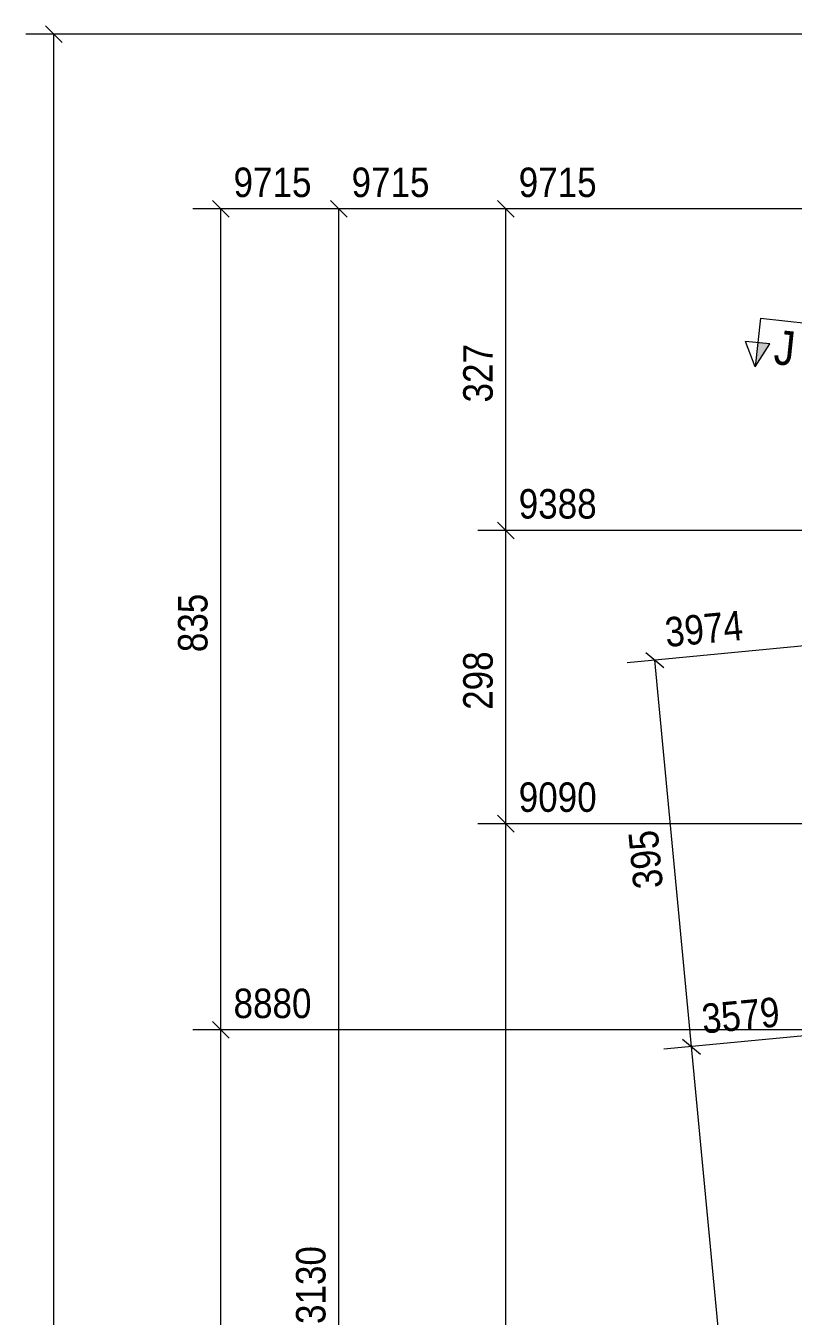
# Model space of a CAD drawing. Header units: millimetres. Extents: x 2 to 579, y 1 to 825.
# Drawn here: x 131 to 209.1, y 536 to 667.3 of the extents above; entities that cross this region are included whole.
import ezdxf

# ---------------------------------------------------------------- set-up
doc = ezdxf.new("R2010")
doc.units = ezdxf.units.MM
doc.linetypes.add('XKITLINE00', pattern=[0])
doc.layers.add('Dimensions', color=7, linetype='Continuous', lineweight=0)
doc.layers.add('Section', color=6, linetype='Continuous', lineweight=0)
doc.styles.add('ARIAL', font='ARIAL.TTF')

# ---------------------------------------------------------------- blocks, each defined once
blk = doc.blocks.new('*A182')
at = {"layer": 'Dimensions', "color": 7, "linetype": 'XKITLINE00', "lineweight": 0}
for p, q in [((133.03, 667.25), (134.72, 665.55)), ((360.43, 666.4), (131.03, 666.4)), ((133.88, 188.48), (133.88, 666.4))]:
    blk.add_line(p, q, dxfattribs=at)
at = {"layer": 'Dimensions', "color": 3}
blk.add_point((133.88, 666.4), dxfattribs=at)
blk = doc.blocks.new('*A194')
at = {"layer": 'Dimensions', "color": 7, "linetype": 'XKITLINE00', "lineweight": 0}
for p, q in [((150, 565.95), (151.7, 564.26)), ((316.96, 565.1), (148, 565.1)), ((150.85, 208.48), (150.85, 565.1))]:
    blk.add_line(p, q, dxfattribs=at)
at = {"layer": 'Dimensions', "color": 3}
blk.add_point((150.85, 565.1), dxfattribs=at)
at = {"layer": 'Dimensions', "color": 3, "style": 'ARIAL', "width": 0.85}
blk.add_text('8880', height=3, dxfattribs=at).set_placement((152.15, 566.3))
blk = doc.blocks.new('*A195')
at = {"layer": 'Dimensions', "color": 7, "linetype": 'XKITLINE00', "lineweight": 0}
for p, q in [((340.35, 648.63), (148, 648.63)), ((150, 649.48), (151.7, 647.78)), ((150.85, 565.1), (150.85, 648.63)), ((150, 565.95), (151.7, 564.26)), ((316.96, 565.1), (148, 565.1))]:
    blk.add_line(p, q, dxfattribs=at)
at = {"layer": 'Dimensions', "color": 3}
for p in [(150.85, 648.63), (150.85, 565.1)]:
    blk.add_point(p, dxfattribs=at)
at = {"layer": 'Dimensions', "color": 3, "style": 'ARIAL', "width": 0.85}
blk.add_text('9715', height=3, dxfattribs=at).set_placement((152.15, 649.83))
blk.add_text('835', height=3, rotation=90.0002, dxfattribs=at).set_placement((149.5, 603.53))
blk = doc.blocks.new('*A198')
at = {"layer": 'Dimensions', "color": 7, "linetype": 'XKITLINE00', "lineweight": 0}
for p, q in [((340.35, 648.63), (160, 648.63)), ((162, 649.48), (163.7, 647.78)), ((162.85, 430.62), (162.85, 648.63))]:
    blk.add_line(p, q, dxfattribs=at)
at = {"layer": 'Dimensions', "color": 3}
blk.add_point((162.85, 648.63), dxfattribs=at)
at = {"layer": 'Dimensions', "color": 3, "style": 'ARIAL', "width": 0.85}
blk.add_text('9715', height=3, dxfattribs=at).set_placement((164.15, 649.83))
blk.add_text('3130', height=3, rotation=90.0002, dxfattribs=at).set_placement((161.5, 535.18))
blk = doc.blocks.new('*A200')
at = {"layer": 'Dimensions', "color": 7, "linetype": 'XKITLINE00', "lineweight": 0}
for p, q in [((179, 586.93), (180.7, 585.23)), ((310.94, 586.08), (177, 586.08)), ((179.85, 359.02), (179.85, 586.08))]:
    blk.add_line(p, q, dxfattribs=at)
at = {"layer": 'Dimensions', "color": 3}
blk.add_point((179.85, 586.08), dxfattribs=at)
at = {"layer": 'Dimensions', "color": 3, "style": 'ARIAL', "width": 0.85}
blk.add_text('9090', height=3, dxfattribs=at).set_placement((181.15, 587.28))
blk = doc.blocks.new('*A201')
at = {"layer": 'Dimensions', "color": 7, "linetype": 'XKITLINE00', "lineweight": 0}
for p, q in [((314.09, 615.92), (177, 615.92)), ((179, 616.77), (180.7, 615.07)), ((179.85, 586.08), (179.85, 615.92)), ((179, 586.93), (180.7, 585.23)), ((310.94, 586.08), (177, 586.08))]:
    blk.add_line(p, q, dxfattribs=at)
at = {"layer": 'Dimensions', "color": 3}
for p in [(179.85, 615.92), (179.85, 586.08)]:
    blk.add_point(p, dxfattribs=at)
at = {"layer": 'Dimensions', "color": 3, "style": 'ARIAL', "width": 0.85}
blk.add_text('9388', height=3, dxfattribs=at).set_placement((181.15, 617.12))
blk.add_text('298', height=3, rotation=90.0002, dxfattribs=at).set_placement((178.5, 597.66))
blk = doc.blocks.new('*A202')
at = {"layer": 'Dimensions', "color": 7, "linetype": 'XKITLINE00', "lineweight": 0}
for p, q in [((340.35, 648.63), (177, 648.63)), ((179, 649.48), (180.7, 647.78)), ((179.85, 615.92), (179.85, 648.63)), ((314.09, 615.92), (177, 615.92)), ((179, 616.77), (180.7, 615.07))]:
    blk.add_line(p, q, dxfattribs=at)
at = {"layer": 'Dimensions', "color": 3}
for p in [(179.85, 648.63), (179.85, 615.92)]:
    blk.add_point(p, dxfattribs=at)
at = {"layer": 'Dimensions', "color": 3, "style": 'ARIAL', "width": 0.85}
blk.add_text('9715', height=3, dxfattribs=at).set_placement((181.15, 649.83))
blk.add_text('327', height=3, rotation=90.0002, dxfattribs=at).set_placement((178.5, 628.93))
blk = doc.blocks.new('*A218')
at = {"layer": 'Dimensions', "color": 7, "linetype": 'XKITLINE00', "lineweight": 0}
for p, q in [((260.12, 569.23), (195.89, 563.13)), ((197.8, 564.17), (199.65, 562.64)), ((218.74, 352.65), (198.73, 563.4))]:
    blk.add_line(p, q, dxfattribs=at)
at = {"layer": 'Dimensions', "color": 3}
blk.add_point((198.73, 563.4), dxfattribs=at)
at = {"layer": 'Dimensions', "color": 3, "style": 'ARIAL', "width": 0.85}
blk.add_text('3579', height=3, rotation=5.4259, dxfattribs=at).set_placement((199.91, 564.72))
blk = doc.blocks.new('*A219')
at = {"layer": 'Dimensions', "color": 7, "linetype": 'XKITLINE00', "lineweight": 0}
for p, q in [((294.19, 612.14), (192.16, 602.45)), ((194.07, 603.49), (195.92, 601.96)), ((198.73, 563.4), (194.99, 602.72)), ((260.12, 569.23), (195.89, 563.13)), ((197.8, 564.17), (199.65, 562.64))]:
    blk.add_line(p, q, dxfattribs=at)
at = {"layer": 'Dimensions', "color": 3}
for p in [(194.99, 602.72), (198.73, 563.4)]:
    blk.add_point(p, dxfattribs=at)
at = {"layer": 'Dimensions', "color": 3, "style": 'ARIAL', "width": 0.85}
for s, rotation, p in [('3974', 5.4259, (196.17, 604.04)), ('395', 95.4261, (195.83, 579.61))]:
    blk.add_text(s, height=3, rotation=rotation, dxfattribs=at).set_placement(p)
blk = doc.blocks.new('*A224')
at = {"layer": 'Section'}
for points in [[(206.7, 634.89), (205.2, 632.54), (205.46, 635.02)], [(384.54, 616.13), (384.28, 613.65), (383.3, 616.26)]]:
    blk.add_hatch(color=3, dxfattribs=at).paths.add_polyline_path(points, flags=17)
at = {"layer": 'Section', "color": 1, "linetype": 'XKITLINE00', "lineweight": 0}
for p, q in [((205.72, 637.51), (205.2, 632.54)), ((205.72, 637.51), (210.69, 636.98)), ((384.8, 618.62), (379.83, 619.14)), ((384.8, 618.62), (384.28, 613.65))]:
    blk.add_line(p, q, dxfattribs=at)
at = {"layer": 'Section', "color": 3, "linetype": 'XKITLINE00', "lineweight": 0}
for p, q in [((205.2, 632.54), (204.22, 635.15)), ((206.7, 634.89), (204.22, 635.15)), ((205.2, 632.54), (206.7, 634.89)), ((383.3, 616.26), (385.78, 616)), ((384.28, 613.65), (383.3, 616.26)), ((385.78, 616), (384.28, 613.65))]:
    blk.add_line(p, q, dxfattribs=at)
at = {"layer": 'Section', "color": 7, "style": 'ARIAL', "width": 0.85}
for p in [(206.99, 632.85), (380.27, 614.57)]:
    blk.add_text('J', height=3.5, rotation=-6.0218, dxfattribs=at).set_placement(p)

msp = doc.modelspace()

# ---------------------------------------------------------------- block references
at = {"lineweight": 0}
for name in ['*A182', '*A195', '*A198', '*A202', '*A224', '*A201', '*A219', '*A200', '*A194', '*A218']:
    msp.add_blockref(name, (0, 0), dxfattribs=at)

doc.saveas('drawing.dxf')
